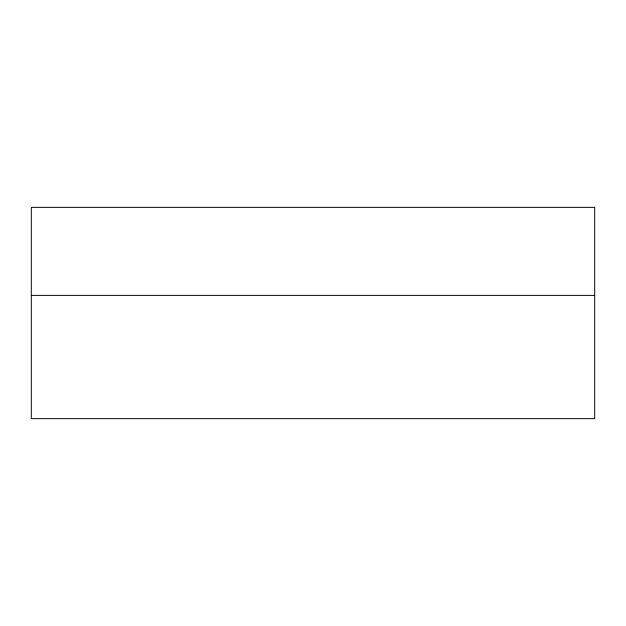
<?xml version="1.0" encoding="UTF-8"?>
<svg xmlns="http://www.w3.org/2000/svg" width="626" height="626" viewBox="0 0 626 626"><rect width="100%" height="100%" fill="white"/><g stroke="black" fill="none" stroke-linecap="round" stroke-linejoin="round"><path stroke-width="0.94" d="M31.3 295.394L594.7 295.394M594.7 207.362L31.3 207.362L31.3 418.637L594.7 418.637L594.7 207.362"/></g></svg>
